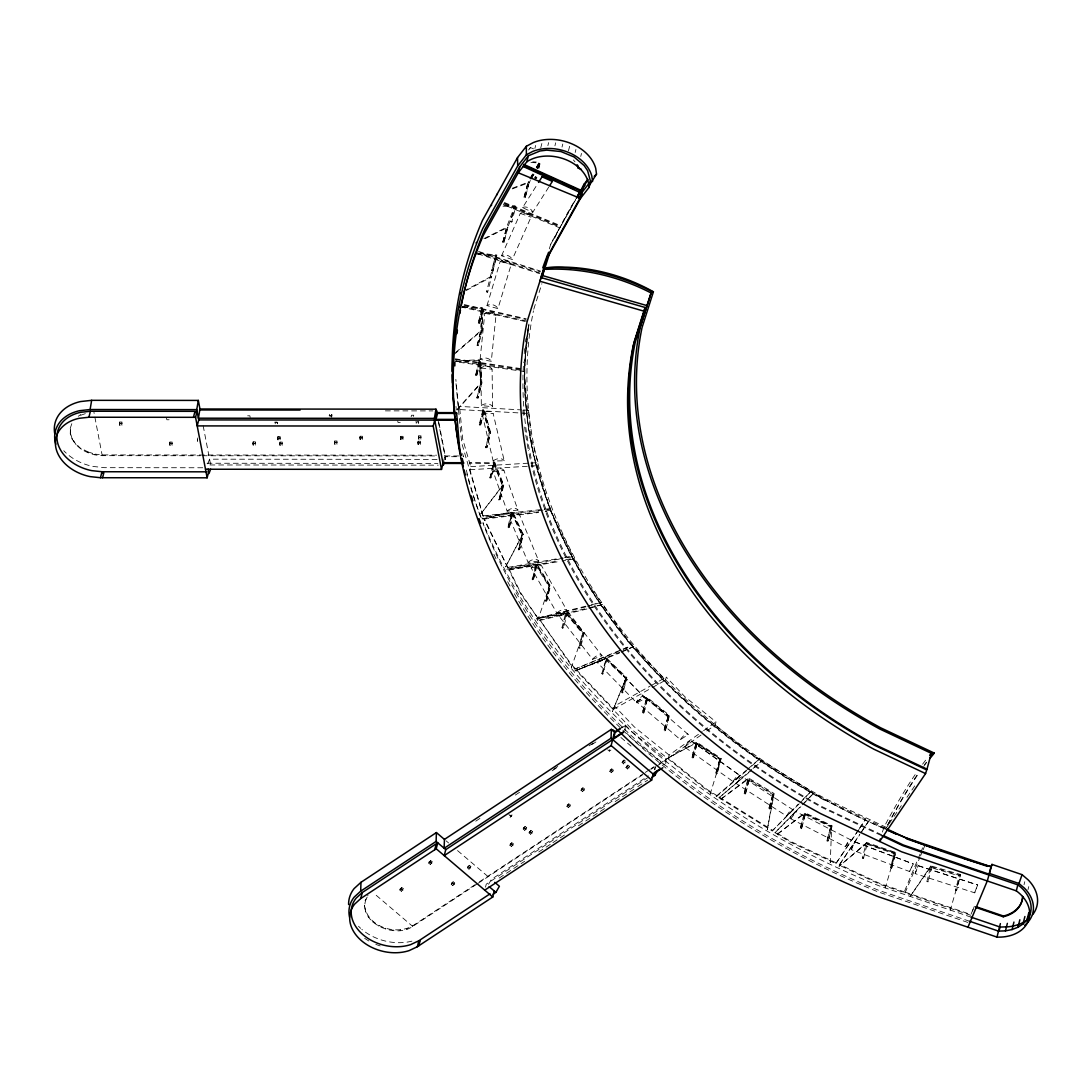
<?xml version="1.0" encoding="UTF-8"?>
<svg xmlns="http://www.w3.org/2000/svg" width="1092" height="1092" viewBox="0 0 1092 1092"><rect width="100%" height="100%" fill="white"/><g stroke="black" fill="none" stroke-linecap="round" stroke-linejoin="round"><path stroke-width="0.75" stroke-dasharray="5 3.75" d="M625.02 730.794L625.307 724.992L621.266 727.641M477.136 345.591L480.971 329.77L482.091 329.921L478.255 345.741L477.136 345.591L480.93 330.617L482.132 307.63L462.38 306.62M478.296 323.45L482.091 308.476L483.21 308.64L479.415 323.614L478.337 322.604L482.132 307.63L483.251 307.794L482.05 330.767L478.255 345.741M479.415 323.614L483.251 307.794M481.9 330.671L483.019 309.377L481.9 309.227L480.78 330.521L482.05 330.767M625.307 724.992L631.586 731.613L665.97 759.431L665.629 765.888L631.326 738.124L624.979 731.435M480.098 359.377L484.793 313.363A6.456 4.354 5.8 0 1 490.963 312.066A6.456 4.354 5.8 0 1 495.986 315.26L491.291 361.288L480.098 359.377A6.456 4.354 5.8 0 1 486.268 358.094A6.456 4.354 5.8 0 1 491.291 361.288M528.924 324.092C509.309 438.875 556.975 552.962 627.886 641.441C697.31 722.563 785.735 786.54 883.892 828.364M455.077 360.906L524.228 370.72L527.709 413.418L458.749 409.5L455.842 379.347M455.105 359.582L524.201 369.888L528.938 325.047M476.767 884.192L412.721 926.426C393.297 940.144 353.125 919.983 368.031 895.126M773.382 794.949L767.28 829.784L774.187 793.556L748.566 778.023L719.696 800.081L747.761 779.415M486.541 291.892L486.732 291.086L487.646 292.165L486.541 291.892L490.526 276.112L491.632 276.385L487.646 292.165M491.769 270.557L491.973 269.738L492.874 270.83L491.769 270.557L495.754 254.764L496.86 255.037L491.427 277.191L490.335 276.849L466.352 289.776M490.322 276.918L495.754 254.764L478.351 253.399M70.325 433.988L70.393 427.654L70.325 433.988C73.833 447.87 88.807 455.35 102.239 455.664L200.437 455.746M72.331 439.557L70.516 433.237M76.099 444.758L72.522 438.807M81.354 449.235L76.29 444.007M87.769 452.689L87.961 451.938L81.545 448.484M94.895 454.873L95.072 454.135L102.43 454.914L436.582 455.187M102.43 454.914L102.239 455.664L93.953 412.339M119.383 423.519L119.765 422.031L121.99 422.031L121.935 425.238L119.71 425.238L119.383 423.519L121.608 423.532L121.99 422.031M119.71 425.238L119.765 422.031M169.547 443.557L169.929 442.055L172.154 442.055L172.099 445.277L169.874 445.263L169.547 443.557L171.772 443.557L172.154 442.055M169.874 445.263L169.929 442.055M252.798 443.338L253.18 441.837L255.405 441.837L255.351 445.058L253.126 445.058L252.798 443.338L255.023 443.338L255.405 441.837M253.126 445.058L253.18 441.837M275.143 423.832L275.512 422.331L277.737 422.331L277.368 423.832L275.143 423.832L274.815 422.113L277.027 422.113L277.368 423.832M277.573 438.097L277.955 436.595L280.166 436.595L280.125 439.803L277.9 439.803L277.573 438.097L279.798 438.097L280.166 436.595M277.9 439.803L277.955 436.595M279.634 443.57L280.016 442.083L282.241 442.083L282.186 445.29L279.962 445.29L279.634 443.57L281.859 443.57L282.241 442.083M279.962 445.29L280.016 442.083M329.566 414.318L329.197 415.82L331.408 415.82L331.791 414.318L329.566 414.318L329.893 416.038L332.118 416.038L331.791 414.318M334.425 442.492L334.807 441.004L337.032 441.004L336.978 444.212L334.753 444.212L334.425 442.492L336.65 442.492L337.032 441.004M334.753 444.212L334.807 441.004M359.787 437.742L360.169 436.24L362.38 436.24L362.339 439.462L360.114 439.448L359.787 437.742L362.012 437.742L362.38 436.24M360.114 439.448L360.169 436.24M400.436 437.837L400.819 436.336L403.044 436.336L402.989 439.557L400.764 439.557L400.436 437.837L402.661 437.837L403.044 436.336M400.764 439.557L400.819 436.336M411.152 416.721L411.534 415.219L413.745 415.233L413.377 416.721M416.188 423.327L416.557 421.826L418.782 421.826L418.4 423.327L416.188 423.327L415.861 421.608M418.4 437.346L418.782 435.845L420.993 435.845L420.952 439.066L418.727 439.066L418.4 437.346L420.625 437.346L420.993 435.845M417.772 442.724L418.154 441.223L420.379 441.236L420.324 444.444L418.1 444.444L417.772 442.724L419.997 442.724L420.379 441.236M418.727 439.066L418.782 435.845M418.1 444.444L418.154 441.223M443.393 461.943L445.099 455.2L438.725 421.84M445.072 459.691L445.836 456.702L458.558 456.702M492.874 270.83L496.86 255.037M458.749 409.5L459.541 406.401L521.771 409.923M502.77 242.287L506.865 226.522L507.944 226.877L503.849 242.642L502.77 242.287L506.565 227.313L514.769 205.951L515.847 206.292L511.766 222.058L510.674 221.703L514.769 205.951L501.515 205.337M503.849 242.642L507.643 227.655L515.847 206.292M533.538 148.853L530.412 147.57L528.323 150.751M475.58 375.58L479.374 360.606L480.494 360.688L476.699 375.675L475.58 375.58L479.32 359.746L480.439 359.841L481.859 383.101L478.064 398.089L476.945 397.993L480.685 382.159L481.804 382.255L478.064 398.089M476.699 375.675L480.439 359.841M534.889 148.43L535.64 145.441M524.024 197.352L528.228 181.641L529.265 182.077L525.484 197.051L524.024 197.352L528.228 181.641M525.061 197.788L529.265 182.077M476.945 397.993L480.726 383.019L479.32 359.746L456.552 360.879M540.717 148.007L541.85 143.516M537.441 168.441L538.834 162.954L539.871 163.391L538.888 167.294M537.742 168.209L539.257 162.217L540.294 162.653L538.779 168.632M547.87 145.632L548.621 142.629M479.484 425.279L483.265 410.305L484.37 410.237L480.576 425.211L479.238 424.419L483.033 409.445L484.125 409.377L490.677 432.719L486.895 447.693L485.79 447.747L489.339 431.913L490.445 431.859L486.895 447.693M480.576 425.211L484.125 409.377M523.45 410.019L528.501 410.305L531.272 439.011L538.151 462.598L537.36 465.697L549.699 509.404L483.196 516.571L469.942 469.724L470.72 466.625L462.694 439.066L459.541 406.401M554.927 145.809L555.692 142.806M365.342 899.999L365.151 900.75L367.854 895.877M364.305 906.169L364.496 905.418C367.144 926.685 395.727 935.912 412.913 925.675L478.105 882.691M365.37 911.793L365.561 911.042M485.79 447.747L489.585 432.773L483.033 409.445M562.025 147.051L562.776 144.048M368.277 917.225L368.468 916.475M372.822 922.112L373.014 921.361M568.482 150.792L569.615 146.301M493.625 463.718L502.224 485.121L503.289 484.985L494.703 463.581L469.615 463.24L469.792 462.489L494.894 462.844L491.1 477.818L490.035 477.955L493.475 462.134L494.553 461.998L503.822 485.08L500.04 500.054L498.962 500.191L502.416 484.37L503.48 484.234L500.04 500.054M490.035 477.955L493.816 462.981M491.1 477.818L494.553 461.998M378.706 926.112L378.897 925.361M575.184 152.471L575.934 149.481M559.377 559.077L508.012 568.086L483.933 519.11L484.125 518.372L538.793 511.766M503.63 203.904L560.059 227.177L559.868 227.928L503.439 204.641M524.228 370.72L524.037 371.471L454.886 361.643M550.805 244.171L575.771 199.044M580.739 156.456L581.49 153.453M385.517 928.964L385.708 928.214M399.781 889.925L401.72 887.4L403.33 888.765L402.948 890.267L401.378 891.304L399.781 889.925L401.72 887.4M498.962 500.191L502.757 485.217L493.475 462.134M401.378 891.304L403.33 888.765M392.82 930.48L393.011 929.729M527.709 413.418L528.501 410.305M400.109 930.548L400.3 929.797M508.258 527.777L512.052 512.803L513.103 512.626L509.309 527.6L507.876 526.931L511.657 511.957L512.708 511.779L523.355 534.67L519.56 549.645L518.509 549.822L521.908 534.002L522.959 533.824L519.56 549.645M406.893 929.169L407.084 928.418M509.309 527.6L512.708 511.779M412.913 925.675L412.721 926.426L373.478 892.969M428.692 863.049L430.644 860.523L432.255 861.888L431.872 863.39L430.303 864.427L428.692 863.049L430.644 860.523M430.303 864.427L432.255 861.888M508.012 568.086L484.125 518.372M586.022 606.824L538.22 618.645L520.529 593.584L508.981 570.065L509.172 569.314L558.995 560.824M518.509 549.822L522.304 534.848L511.657 511.957L482.309 518.209L482.118 518.959L511.465 512.708M451.242 884.247L453.194 881.722L454.791 883.087L454.422 884.588L452.852 885.626L451.242 884.247L453.194 881.722M452.852 885.626L454.791 883.087M532.432 579.838L536.213 564.864L537.223 564.591L533.428 579.579L532.432 579.838L535.708 564.045L536.718 563.786L550.491 585.995L546.696 600.969L545.7 601.228L548.976 585.448L549.986 585.175L546.696 600.969M533.428 579.579L536.718 563.786M545.413 510.96L550.382 510.36L545.236 511.711M467.417 867.799L469.369 865.26L470.966 866.625L470.597 868.126L469.014 869.164L467.417 867.799L469.369 865.26M469.014 869.164L470.966 866.625M537.851 619.655L537.673 620.406L549.481 586.254L535.708 564.045L506.879 569.191L506.688 569.928L535.517 564.796M538.22 618.645L520.72 592.833L509.172 569.314M618.277 651.624L574.897 669.082L570.666 664.618L539.748 619.792L602.525 604.49L628.077 640.704L632.404 645.276L619.819 651.009M545.7 601.228L549.481 586.254L550.491 585.995M485.503 887.168L486.254 884.165L647.501 777.832M550.382 510.36L572.822 556.005L572.631 556.756L561.029 558.79M565.629 559.705L573.942 558.285L573.75 559.036L562.121 561.015M510.073 817.444L512.025 814.919L510.073 817.444L508.462 816.079M566.448 613.281L567.362 612.899L563.568 627.873L562.653 628.255L562.011 627.49L565.806 612.516L566.721 612.134L584.206 633.087L580.412 648.061L579.497 648.443L578.856 647.679L582.65 632.691L583.565 632.309L579.497 648.443M562.653 628.255L566.721 612.134M509.882 845.181L511.834 842.642L513.445 844.007L513.063 845.508L511.493 846.546L509.882 845.181L511.834 842.642M511.493 846.546L513.445 844.007M523.191 828.951L525.143 826.426L526.753 827.791L526.371 829.292L524.802 830.329L523.191 828.951L525.143 826.426M524.802 830.329L526.753 827.791M529.047 832.855L530.985 830.316L532.596 831.681L532.213 833.182L530.644 834.22L529.047 832.855L530.985 830.316M571.525 666.816L571.334 667.567L583.292 633.469L584.206 633.087M530.644 834.22L532.596 831.681M574.897 669.082L621.566 649.631M746.355 770.856L716.734 796.355L706.756 790.144L633.21 730.644L576.207 670.474L619.751 652.238M573.942 558.285L583.169 577.067L601.05 602.402L587.673 606.415M602.525 604.49L589.12 608.462M566.898 806.306L568.836 803.767L570.447 805.132L570.065 806.633L568.495 807.671L566.898 806.306L568.836 803.767M606.347 659.309L607.193 658.831L602.566 674.283L601.815 673.559L606.442 658.121L626.863 677.641L623.068 692.628L621.485 692.383L626.112 676.931L621.485 692.383M568.495 807.671L570.447 805.132M602.566 674.283L606.442 658.121M580.999 790.239L582.951 787.701L584.561 789.079L584.179 790.567L582.609 791.604L580.999 790.239L582.951 787.701M582.609 791.604L584.561 789.079M576.399 669.724L613.731 709.131L614.523 706.033L650.013 686.185M652.183 687.632L665.492 680.193L633.674 646.614L621.102 652.361M622.235 693.092L626.863 677.641M607.712 749.754L609.322 751.119L609.705 749.617M609.8 771.334L611.752 768.809L613.363 770.174L612.981 771.675L611.411 772.713L609.8 771.334L611.752 768.809M611.411 772.713L613.363 770.174M622.099 762.516L624.051 759.977L625.648 761.356L625.279 762.844L623.709 763.881L622.099 762.516L624.051 759.977M623.709 763.881L624.078 762.38L622.481 761.015M625.962 767.58L627.914 765.042L629.524 766.407L629.142 767.908L627.572 768.945L625.962 767.58L627.914 765.042M627.572 768.945L629.524 766.407M643.215 713.376L647.774 697.856L643.98 712.844L642.396 712.707L646.942 697.201L669.464 715.397L665.67 730.371L664.086 730.234L668.632 714.728L664.086 730.234M642.396 712.707L646.942 697.201M665.492 680.193L666.284 677.095L684.889 696.737L715.997 721.908L715.219 725.006L704.19 732.8M654.299 769.614L655.063 766.611M654.9 769.846L655.65 766.843M664.919 730.903L669.464 715.397M716.734 796.355L716.925 795.604L706.947 789.393L668.359 758.162L669.137 755.063L702.211 731.654M692.901 758.148L697.365 742.56L693.57 757.548L692 757.548L696.45 741.959L721.116 758.435L717.321 773.409L715.751 773.423L720.201 757.834L715.751 773.423M692 757.548L696.45 741.959M710.482 792.969L710.291 793.72L721.116 758.435M716.652 774.023L720.447 759.049L695.795 742.574L665.629 759.349L695.604 743.311M799.207 803.78L772.221 830.93L719.041 797.788L751.746 769.519M745.099 794.212L749.508 778.596L745.713 793.57L744.157 793.652L747.952 778.664L773.573 794.198L769.778 809.186L768.85 808.612L773.245 792.997L768.85 808.612M744.157 793.652L748.566 778.023M715.219 725.006L749.972 753.125L759.431 759.008L747.638 769.737M800.368 802.593L811.124 791.222L762.148 760.714L750.259 771.375M769.778 809.186L774.187 793.556M772.221 830.93L798.225 804.203M859.076 829.319L835.899 863.595L789.625 841.768L775.033 832.677L801.023 805.964M801.323 828.773L805.609 813.09L801.815 828.064L800.313 828.282L804.586 812.598L832.159 825.757L828.364 840.731L826.862 840.963L831.149 825.279L826.862 840.963M800.313 828.282L804.586 812.598M860.005 827.941L865.751 818.973L824.201 799.371L813.936 792.969L802.006 805.527M827.872 841.441L832.159 825.757M830.452 861.82L830.261 862.571L831.667 826.467L804.108 813.308L776.098 835.162L803.917 814.059M835.899 863.595L858.339 829.934M920.092 854.012L903.985 892.56L879.961 884.37L839.188 865.137L859.786 834.233M885.585 828.323L869.055 820.529L860.523 833.619M862.339 858.135L863.745 857.725L862.339 858.135L866.461 842.382L895.713 852.483L891.591 868.222L890.512 867.853L894.307 852.879M863.417 858.503L867.539 842.751L867.021 844.28L894.116 853.63L894.635 852.101L890.512 867.853M882.336 832.063L884.356 826.467A146.669 25.539 -64.8 0 1 916.993 771.962M885.421 887.182L885.23 887.919L895.713 852.483M891.591 868.222L895.385 853.248L866.133 843.161L838.984 866.311L865.942 843.898M903.985 892.56L904.176 891.809L880.152 883.619L839.379 864.4M970.72 915.273L905.063 892.915L905.254 892.164L970.911 914.523L974.405 906.142L971.361 913.731M926.849 881.654L930.889 865.874L960.66 874.596L956.606 890.376L955.514 890.048L959.568 874.283L959.117 875.825L931.531 867.744L931.981 866.202L927.941 881.967L926.849 881.654L928.2 881.176L927.941 881.967M950.436 909.322L950.245 910.073L960.66 874.596M1024.023 884.711L1024.774 881.722M1027.995 889.625L1028.76 886.622M486.991 305.596L500.191 261.466A6.456 4.382 16.6 0 1 506.238 260.742A6.456 4.382 16.6 0 1 511.165 264.51L497.966 308.64L486.991 305.596A6.456 4.382 16.6 0 1 493.052 304.873A6.456 4.382 16.6 0 1 497.966 308.64M915.137 873.614L918.14 865.574L977.668 884.97L974.665 892.819L915.137 873.614L918.14 865.574M974.665 892.819L977.654 884.779M549.317 248.867L550.996 243.42L560.059 227.177M533.77 309.241L541.878 283.702M930.439 867.417L910.168 896.423L930.889 865.874M955.514 890.048L956.865 889.571L956.606 890.376M70.202 428.405L71.976 423.218M851.241 849.617L854.886 841.796L913.267 863.936L909.568 871.539L851.241 849.617L854.886 841.796M909.568 871.539L913.212 863.731M437.073 459.377L209.568 459.186L207.344 464.96L438.247 465.151M510.674 221.703L512.066 221.28L511.766 222.058M625.825 678.869L612.394 711.588L626.016 678.118L605.61 658.585L574.924 670.87L605.418 659.336M920.733 852.47L924.146 844.02M905.063 892.915L919.887 857.466M920.529 855.923L922.453 851.296M923.109 849.753L925.033 845.126M866.133 843.161L866.461 842.382M501.556 255.774L520.297 213.39A6.456 4.341 23.9 0 1 526.207 213.022A6.456 4.341 23.9 0 1 530.999 217.158L512.257 259.541L501.556 255.774A6.456 4.341 23.9 0 1 507.48 255.405A6.456 4.341 23.9 0 1 512.257 259.541M522.112 535.599L505.637 566.912L522.304 534.848L523.355 534.67M561.479 225.048L575.58 199.795M529.866 178.76L533.128 173.014M536.39 167.267L539.257 162.217L532.76 161.821M532.937 173.764L528.037 182.391L529.088 182.828L530.712 179.948M536.199 168.018L538.643 163.704L539.68 164.141L537.237 168.455M530.903 179.197L533.346 174.884M537.428 167.704L540.294 162.653M531.531 178.515L533.974 174.201M488.561 884.315L491.359 879.415L648.375 775.88M548.785 187.019L532.8 212.285L522.549 207.671L537.646 183.811M859.268 828.569L865.751 818.973M860.714 832.868L869.055 820.529M839.188 865.137L859.595 834.984M885.407 829.21L888.219 825.047M889.161 823.655L901.364 805.623M906.988 797.297L916.379 783.428M790.785 818.768L796.027 811.847A6.456 1.31 -62.9 0 0 793.98 813.062A6.456 1.31 -62.9 0 0 790.785 818.768L845.399 846.723L850.641 839.816L795.904 811.602M528.514 150.013L530.412 147.57M502.566 485.967L480.808 513.868L502.757 485.217L503.822 485.08M457.193 409.377L480.726 383.019M457.016 410.114L480.548 383.77M749.317 779.347L748.702 779.988L772.44 794.375L773.054 793.734M802.907 799.481L811.124 791.222M802.197 804.777L813.936 792.969M775.033 832.677L800.846 806.701M736.144 783.442L742.628 777.231A6.456 1.829 -57.1 0 0 739.953 778.091A6.456 1.829 -57.1 0 0 736.144 783.442L786.595 816.065L793.079 809.854L742.437 776.944M455.664 352.525L480.93 330.617M454.204 354.368L480.739 331.354M716.925 795.604L746.546 770.106M747.829 769L759.431 759.008M753.043 768.427L762.148 760.714M719.041 797.788L748.962 772.467M684.684 747.092L691.659 741.236L740.048 775.689L733.073 781.558L684.684 747.092A6.456 2.047 -54.5 0 1 688.738 741.918A6.456 2.047 -54.5 0 1 691.659 741.236M703.589 730.684L715.997 721.908M668.359 758.162L702.811 733.783M78.269 416.27L80.808 414.55M553.617 769.218L559.281 765.478M589.038 745.85L594.717 742.11M475.743 821.184L481.395 817.458M515.342 795.072L521.007 791.345M552.129 770.816L559.2 766.161M591.727 744.703L598.798 740.035M621.471 728.132L625.279 725.634M609.322 751.119L610.892 750.081M479.524 881.749L643.911 773.341M645.331 772.413L649.576 769.601M650.996 768.672L653.835 766.802M478.187 883.251L642.328 775.006M650.818 769.41L653.644 767.553M659.145 763.922L665.97 759.431M656.934 765.997L665.929 760.073M499.18 878.077L524.638 861.288M538.779 851.965L551.515 843.57M552.934 842.628L567.076 833.305M578.391 825.839L606.674 807.193M615.165 801.596L636.377 787.605M637.796 786.663L647.692 780.138M636.513 701.869L644.417 696.737A6.456 2.457 -49.3 0 0 641.031 697.051A6.456 2.457 -49.3 0 0 636.513 701.869L680.398 739.666L688.301 734.52L644.13 696.382M601.815 673.559L603.398 673.805M651.487 685.366L666.284 677.095M613.731 709.131L650.709 688.465M466.175 290.527L490.131 277.668M597.256 662.489L605.896 658.039L645.386 698.389L636.759 702.838L597.256 662.489A6.456 2.798 -44.4 0 1 602.142 658.026A6.456 2.798 -44.4 0 1 605.896 658.039M483.92 238.616L506.565 227.313L507.753 227.627M485.244 238.616L506.374 228.064M562.011 627.49L563.568 627.873M578.856 647.679L580.412 648.061M621.293 651.61L633.674 646.614M576.207 670.474L619.56 652.989M623.109 649.003L632.404 645.276M512.558 188.138L527.805 182.378L528.856 182.814M512.38 188.889L527.627 183.128M559.186 616.27L568.645 612.748L602.047 655.773L592.601 659.309L559.186 616.27A6.456 3.18 -37.8 0 1 564.482 612.257A6.456 3.18 -37.8 0 1 568.645 612.748M80.617 415.301L86.896 413.117M531.927 579.033L532.923 578.76M545.195 600.423L546.191 600.15M538.411 617.895L589.516 605.255M591.154 604.845L601.05 602.402M539.557 620.529L587.469 608.858M531.162 567.854L541.373 565.465L567.13 610.797L556.92 613.185L531.162 567.854A6.456 3.576 -29.6 0 1 536.841 564.414A6.456 3.576 -29.6 0 1 541.373 565.465M565.615 613.267L536.486 619L536.677 618.249L565.806 612.516L583.292 633.469M508.19 567.349L562.871 557.753M564.537 557.452L572.822 556.005M508.981 570.065L560.455 561.302M507.876 526.931L508.927 526.753M518.113 548.976L519.178 548.812M508.749 515.956L519.423 514.496L538.752 561.015L528.091 562.462L508.749 515.956A6.456 3.836 -22.6 0 1 514.66 512.981A6.456 3.836 -22.6 0 1 519.423 514.496M489.694 477.108L490.758 476.972M498.621 499.344L499.699 499.208M483.933 519.11L538.602 512.517M483.387 515.833L549.89 508.654M493.12 471.498L503.931 470.434L517.936 510.073L507.125 511.124L493.12 471.498A6.456 3.931 -19.5 0 1 499.099 468.727A6.456 3.931 -19.5 0 1 503.931 470.434M470.72 466.625L529.716 463.104M531.408 463.008L538.151 462.598M469.942 469.724L537.36 465.697M479.238 424.419L480.33 424.365M489.585 432.773L490.677 432.719M485.558 446.901L486.65 446.833M456.36 361.629L479.129 360.497M482.145 413.868L493.188 413.595L504.217 460.769L493.161 461.042L482.145 413.868A6.456 4.095 -13.1 0 1 488.233 411.479A6.456 4.095 -13.1 0 1 493.188 413.595M385.367 410.865L432.896 410.906M247.652 415.793L249.863 415.793L250.205 417.513M169.069 419.765L166.858 419.765L166.516 418.045M400.245 422.508L398.034 422.508L397.706 420.802M120.093 423.737L122.318 423.751M419.11 437.564L421.321 437.564M360.497 437.96L362.708 437.96M401.146 438.056L403.371 438.056M278.283 438.315L280.494 438.315M335.135 442.71L337.36 442.71M418.482 442.942L420.707 442.942M253.508 443.557L255.733 443.557M170.256 443.775L172.481 443.775M280.344 443.789L282.569 443.789M202.129 455.746L436.418 455.937M444.908 455.951L461.629 455.965M207.016 463.24L437.919 463.431M202.743 467.758L104.545 467.676L92.956 466.434A44.676 32.828 14.2 0 1 63.759 450.709M502.975 206.17L514.578 206.702M462.189 307.371L481.941 308.381M530.944 162.462L539.066 162.967M475.006 253.89L496.669 255.856M475.525 374.733L476.658 374.815M481.859 383.101L480.494 382.91L479.183 361.356L480.303 361.438L481.613 383.005M476.89 397.147L478.009 397.229M480.862 368.031L492.096 369.205L492.574 406.743L481.34 405.555L480.862 368.031A6.456 4.3 -0.7 0 1 487.046 366.38A6.456 4.3 -0.7 0 1 492.096 369.205M478.337 322.604L479.47 322.768M477.177 344.744L478.296 344.908M455.296 358.831L524.378 369.137M484.793 313.363L495.986 315.26M462.366 306.483L529.292 321.649M460.537 306.852L525.839 321.662M464.237 304.559L526.235 318.796M464.045 305.31L526.057 319.533M495.372 256.333L496.478 256.606M500.191 261.466L511.165 264.51M930.63 866.666L960.4 875.388M87.961 451.938L95.072 454.135M478.46 251.378L540.472 271.075M479.852 252.634L540.281 271.826M476.33 252.552L539.885 272.918M477.736 253.808L539.694 273.669M918.154 865.779L977.668 884.97M514.468 206.729L515.547 207.084M514.277 207.48L515.356 207.835M503.071 241.509L504.149 241.851M971.129 917.171L879.156 885.858A676.685 497.31 14.2 0 1 483.019 522.454M969.464 921.225L878.869 890.376A672.153 493.966 14.2 0 1 482.951 523.15M967.908 922.453L878.064 891.864A674.419 495.645 14.2 0 1 513.417 592.123M867.348 843.502L894.444 852.852M890.854 867.089L891.918 867.457M520.297 213.39L530.999 217.158M854.927 842.014L913.267 863.936M504.408 202.498L560.838 225.785M504.217 203.249L560.646 226.535M524.447 196.615L525.484 197.051M886.376 827.422L825.525 798.73A600.682 441.441 14.2 0 1 533.442 310.865M881.654 834.752L822.672 806.947A602.961 443.12 14.2 0 1 523.587 362.012M881.176 835.462L822.126 807.616A604.094 443.953 14.2 0 1 528.392 450.341M836.076 862.844L789.816 841.017L775.224 831.927M800.805 827.572L801.815 828.064M827.354 840.253L828.364 840.731M744.771 793.01L745.713 793.57M769.464 807.971L770.406 808.544M719.232 797.037L772.413 830.179M692.669 756.933L693.57 757.548M716.42 772.808L717.321 773.409M691.427 740.922L739.816 775.388M646.177 697.733L668.7 715.929M643.147 712.175L643.98 712.844M664.851 729.702L665.67 730.371M669.137 755.063L634.193 726.794L614.523 706.033M620.884 737.482L631.012 746.109M623.668 761.479L625.279 762.844M627.531 766.543L629.142 767.908M626.344 766.079L627.941 767.444M611.37 770.297L612.981 771.675M610.182 769.846L611.779 771.211M582.568 789.202L584.179 790.567M581.381 788.738L582.978 790.117M568.468 805.268L570.065 806.633M567.267 804.804L568.877 806.169M530.616 831.817L532.213 833.182M529.415 831.353L531.026 832.718M510.032 815.042L511.643 816.407M524.761 827.913L526.371 829.292M508.845 814.577L510.442 815.956M523.573 827.463L525.184 828.828M511.465 844.143L513.063 845.508M510.264 843.679L511.875 845.044M446.041 840.772L448.594 842.956M457.521 850.572L488.151 876.685M468.987 866.761L470.597 868.126M467.799 866.297L469.396 867.662M430.262 862.011L431.872 863.39M429.074 861.561L430.685 862.926M452.811 883.21L454.422 884.588M451.624 882.759L453.221 884.124M401.351 888.888L402.948 890.267M400.15 888.438L401.76 889.803M622.317 691.905L623.068 692.628M605.569 657.643L645.072 697.993M575.088 668.331L570.857 663.868L539.748 619.792M483.196 516.571L461.711 442.915L455.842 381.941M438.22 420.952L445.563 459.377M418.072 421.608L418.4 423.327M420.625 437.346L420.952 439.066M419.997 442.724L420.324 444.444M402.661 437.837L402.989 439.557M362.012 437.742L362.339 439.462M331.408 415.82L331.736 417.54M336.65 442.492L336.978 444.212M281.859 443.57L282.186 445.29M279.798 438.097L280.125 439.803M255.023 443.338L255.351 445.058M203.167 425.73L208.913 455.76M209.568 459.186L211.206 467.772M171.772 443.557L172.099 445.277M121.608 423.532L121.935 425.238M463.308 455.965L463.336 456.715M887.796 824.706A131.982 22.987 -64.8 0 1 919.041 772.208M924.569 764.564A131.982 22.987 -64.8 0 1 926.398 762.175M922.603 764.168A146.669 25.539 -64.8 0 1 927.067 758.394M887.769 824.815A146.669 25.539 -64.8 0 1 919.027 772.918M923.723 766.352A146.669 25.539 -64.8 0 1 926.439 762.721M824.378 800.204A602.961 443.12 14.2 0 1 528.542 325.266M528.078 448.675A604.094 443.953 14.2 0 1 525.552 433.66M525.32 431.995A604.094 443.953 14.2 0 1 524.228 423.641M523.341 415.288A604.094 443.953 14.2 0 1 522.781 408.613M524.215 353.631A602.961 443.12 14.2 0 1 524.692 348.621M525.443 341.946A602.961 443.12 14.2 0 1 525.88 338.629M522.549 207.671A6.456 4.259 32.3 0 1 528.241 207.726A6.456 4.259 32.3 0 1 532.8 212.285M481.34 405.555A6.456 4.3 -0.7 0 1 487.523 403.903A6.456 4.3 -0.7 0 1 492.574 406.743M507.125 511.124A6.456 3.931 -19.5 0 1 513.103 508.353A6.456 3.931 -19.5 0 1 517.936 510.073M786.595 816.065A6.456 1.829 -57.1 0 1 790.403 810.714A6.456 1.829 -57.1 0 1 793.079 809.854M845.399 846.723A6.456 1.31 -62.9 0 1 848.58 841.031A6.456 1.31 -62.9 0 1 850.641 839.816M528.091 562.462A6.456 3.836 -22.6 0 1 533.988 559.5A6.456 3.836 -22.6 0 1 538.752 561.015M556.92 613.185A6.456 3.576 -29.6 0 1 562.598 609.745A6.456 3.576 -29.6 0 1 567.13 610.797M592.601 659.309A6.456 3.18 -37.8 0 1 597.897 655.296A6.456 3.18 -37.8 0 1 602.047 655.773M636.759 702.838A6.456 2.798 -44.4 0 1 641.646 698.361A6.456 2.798 -44.4 0 1 645.386 698.389M680.398 739.666A6.456 2.457 -49.3 0 1 684.916 734.848A6.456 2.457 -49.3 0 1 688.301 734.52M733.073 781.558A6.456 2.047 -54.5 0 1 737.127 776.385A6.456 2.047 -54.5 0 1 740.048 775.689M493.161 461.042A6.456 4.095 -13.1 0 1 499.249 458.654A6.456 4.095 -13.1 0 1 504.217 460.769M885.025 829.019A603.016 443.161 14.2 0 1 528.719 324.515M554.572 238.411A603.016 443.161 14.2 0 1 575.47 199.659M480.548 516.734A672.153 493.966 14.2 0 1 465.506 466.598M463.336 456.865A672.153 493.966 14.2 0 1 462.667 453.63M456.265 409.773A672.153 493.966 14.2 0 1 455.978 406.401M481.176 517.758A676.685 497.31 14.2 0 1 466.734 473.914M510.046 586.117A674.419 495.645 14.2 0 1 507.589 581.599M496 558.817A674.419 495.645 14.2 0 1 492.437 551.173M573.409 159.978A26.809 19.697 14.2 0 1 575.006 161.903M411.902 941.154A44.676 32.828 14.2 0 1 361.834 929.36M360.701 928.35A44.676 32.828 14.2 0 1 358.531 926.248M380.234 945.918A42.397 31.163 14.2 0 1 375.798 944.348M368.85 940.976A42.397 31.163 14.2 0 1 363.8 937.646M197.434 437.974L197.379 441.195L197.434 437.974M805.418 813.827L804.927 814.536L830.466 826.726L830.957 826.016L805.418 813.827M697.174 743.311L696.505 743.925L719.355 759.186L720.01 758.585L697.174 743.311M647.583 698.607L646.819 699.153L667.69 716.011L668.44 715.478L647.583 698.607M607.002 659.582L606.169 660.059L625.088 678.146L625.921 677.682L607.002 659.582M567.171 613.649L566.257 614.032L582.459 633.442L583.374 633.06L567.171 613.649M537.032 565.342L536.022 565.615L548.785 586.186L549.795 585.926L537.032 565.342M512.912 513.377L511.861 513.554L521.717 534.752L522.768 534.575L512.912 513.377M484.179 410.988L483.073 411.042L489.148 432.664L490.253 432.609L484.179 410.988"/><path stroke-width="1.5" d="M349.563 917.28A42.397 31.163 14.2 0 1 354.177 897.119L360.688 891.168L360.974 882.309L436.404 832.568L444.43 839.407L444.144 848.266L611.056 738.206L611.343 729.347L444.43 839.407M619.928 728.528L614.55 732.077L611.138 745.563L444.239 855.623L445.754 849.631L436.118 841.427L436.404 832.568M55.801 444.226A42.397 31.163 14.2 0 1 79.566 410.688L90.09 409.527L91.66 400.327L198.321 400.409L199.959 408.995L198.403 418.195L434.398 418.4L443.352 465.151L444.458 462.271M199.959 408.995L435.967 409.186L436.623 412.626L433.21 426.098L197.215 425.907L198.73 419.915L196.751 409.623L198.321 400.409M434.398 418.4L435.967 409.186M88.902 417.24L90.418 411.247L197.092 411.329L195.564 417.321L207.139 477.818L100.478 477.723L90.104 476.617A40.131 29.484 14.2 0 1 55.815 447.447A40.131 29.484 14.2 0 1 78.952 418.332L88.902 417.24L195.564 417.321M100.478 477.723L101.993 471.744L206.961 471.826M102.593 477.736L103.795 472.945L101.692 472.945M193.461 417.321L194.663 412.544L196.778 412.544M207.139 477.818L208.654 471.826M460.182 293.734L460.36 292.984M458.899 307.207L459.09 306.456M476.18 243.134L476.371 242.383M436.295 410.906L436.486 410.155L437.128 413.499M491.373 205.624L491.564 204.886M453.112 361.793L453.303 361.043M497.133 194.663L497.324 193.912M205.501 469.232L441.496 469.423L443.011 463.431L463.622 463.458L462.203 458.558M1016.311 890.854L901.514 851.76L820.611 813.608A604.094 443.953 14.2 0 1 527.19 321.335L547.392 257.644L580.453 198.444L589.011 187.455L590.526 181.463L587.605 170.666L584.179 165.575L574.037 156.961L560.878 151.542L546.723 150.123L539.953 151.01L528.337 155.801L519.778 166.789L518.263 172.782L483.333 235.326A672.153 493.966 14.2 0 0 877.354 896.368L996.982 937.1A36.664 26.945 14.2 0 0 1028.159 921.293A36.664 26.945 14.2 0 0 1016.311 890.854L1017.826 884.861L903.029 845.768L881.667 835.694M587.851 179.334L584.056 184.207L580.453 198.444L518.263 172.782L526.822 161.793L528.337 155.801M360.769 898.525L362.298 892.533L437.728 842.792L436.213 848.784L360.769 898.525L354.627 904.149A40.131 29.484 14.2 0 0 361.561 940.772A40.131 29.484 14.2 0 0 409.118 950.613L417.335 946.75L492.765 897.01L494.28 891.017M547.911 254.805L539.898 281.245L644.13 311.206L633.223 345.563A495.29 364.005 14.2 0 0 873.805 749.167L925.566 773.586L879.661 841.454L880.288 838.956M541.932 277.818L544.212 268.837L546.423 269.328A146.669 99.372 17.6 0 1 651.078 292.984L635.285 342.069A494.157 363.158 14.2 0 0 875.306 744.758L926.999 769.123L925.566 773.586M581.394 169.424L578.241 168.127L578.432 167.376A26.809 19.697 14.2 0 0 577.627 165.247M584.056 184.207L580.534 190.923L523.573 165.138M434.712 849.767L435.926 844.99L437.414 843.993M417.335 946.75L418.85 940.758L490.021 893.829M418.837 945.768L420.038 940.976L418.55 941.959M644.13 311.206L645.072 307.466L634.179 341.823A495.29 364.005 14.2 0 0 874.747 745.427L926.507 769.833M612.94 730.712L613.131 729.961L615.683 732.145M484.739 890.157L651.651 780.097L653.166 774.105L662.858 767.717M996.982 937.1L1000.395 923.627M975.838 907.438L1003.248 916.775L1003.439 916.024A33.62 24.707 14.2 0 0 1022.74 896.846M969.464 921.225L998.497 931.107L1005.473 930.862L1007.37 923.368M1005.473 930.862L1012.052 929.551L1013.949 922.058M1012.052 929.551L1017.976 927.231L1019.873 919.751M1017.976 927.231L1022.999 923.996L1024.897 916.516M1022.999 923.996L1026.958 919.969L1028.855 912.489M1026.958 919.969L1030.425 912.311M1029.674 915.314C1034.301 903.848 1027.217 891.468 1017.826 884.861M926.999 769.123L931.299 753.316A146.669 25.539 -64.8 0 0 929.633 755.254M967.949 927.217L987.277 880.971L991.973 864.4L1022.071 874.651L1028.227 879.947A41.209 30.289 14.2 0 1 1032.8 914.523M998.825 931.394L1000.163 927.067L1008.667 926.767A41.209 30.289 14.2 0 0 1028.364 919.054M542.506 275.566L549.972 252.034L582.186 194.362M546.423 269.328L546.942 267.731A131.982 89.421 17.6 0 1 653.398 291.796L642.055 327.532A491.154 360.961 14.2 0 0 880.616 727.763L934.138 753.002L933.319 754.272A146.669 25.539 -64.8 0 0 929.961 758.271M653.398 291.796L651.583 291.387L640.212 327.218A493.011 362.326 14.2 0 0 879.688 728.978L933.319 754.272M1024.733 925.265A38.93 28.61 14.2 0 0 1024.61 888.328L1019 883.496L1022.071 874.651M210.647 469.219L208.981 473.546L208.135 469.082M990.69 867.485L991.973 864.4M589.393 185.312L596.532 174.106L595.713 168.359A40.868 30.044 14.2 0 0 533.278 142.588L526.33 146.287L517.526 157.589L482.473 220.352A676.685 497.31 14.2 0 0 452.143 371.389M592.574 181.531L591.782 175.948A38.766 28.488 14.2 0 0 532.555 151.501L526.385 154.791L517.704 165.929L482.719 228.583A674.419 495.645 14.2 0 0 460.797 455.268M519.778 166.789L484.848 229.334A672.153 493.966 14.2 0 0 461.384 305.159M576.603 197.556L579.92 191.619L579.729 192.369L522.904 166.339M577.245 196.819L587.673 180.084M578.664 198.375L581.968 192.451L590.526 181.463M493.038 894.252L495.891 892.382L499.385 886.267L494.799 882.35M651.938 777.34L654.777 775.47L657.575 770.583M538.533 182.405L542.082 176.795A6.456 4.259 32.3 0 1 542.82 176.413M549.672 185.613L552.347 181.409A6.456 4.259 32.3 0 0 551.924 180.508M594.198 176.358L596.532 174.106M360.974 882.309L354.108 888.588A44.676 32.828 14.2 0 0 348.607 904.586M362.298 892.533L356.142 898.156A40.131 29.484 14.2 0 0 363.076 934.779A40.131 29.484 14.2 0 0 410.633 944.621L418.85 940.758M360.688 891.168L436.118 841.427M620.215 728.978L615.151 732.309L613.636 738.301L623.587 731.736M445.754 849.631L623.614 732.336M654.135 772.836L659.268 769.464M91.66 400.327L80.549 401.556A44.676 32.828 14.2 0 0 54.791 433.974M90.418 411.247L80.467 412.339A40.131 29.484 14.2 0 0 57.33 441.455A40.131 29.484 14.2 0 0 91.619 470.625L101.993 471.744M90.09 409.527L196.751 409.623M199.522 409.964L300.109 410.046M436.623 412.626L456.579 412.639L459.814 450.409L461.247 455.296M456.62 413.39L437.551 413.377L436.036 419.369L456.865 419.383M198.73 419.915L456.906 420.133M444.321 462.694L463.595 462.708M541.427 275.252L646.901 305.583M540.854 277.505L646.164 307.78M925.224 844.375L990.881 866.734M906.51 838.82L923.968 844.758L924.146 844.02L905.118 837.537L887.086 829.033M925.033 845.126L942.655 851.132M963.472 858.216L987.482 866.393M989.434 873.436L1019 883.496M976.03 906.688L1003.439 916.024M971.129 917.171L1000.163 927.067M542.082 176.795L552.347 181.409M523.764 164.401L580.726 190.172M524.624 166.298L533.838 170.516M536.909 171.922L547.665 176.849M550.737 178.255L555.35 180.357M563.022 183.879L573.778 188.807M886.895 829.784L895.918 834.029M883.633 835.68L903.439 845.031L989.12 874.201L991.017 866.72A603.016 443.161 14.2 0 1 886.581 829.702M611.343 729.347L614.55 732.077M611.056 738.206L654.777 775.47M611.138 745.563L651.651 780.097M489.148 886.636L495.891 892.382M436.213 848.784L492.765 897.01M433.21 426.098L441.496 469.423M517.526 157.589L517.704 165.929M526.33 146.287L526.385 154.791M546.942 267.731A146.669 99.372 17.6 0 1 651.583 291.387M930.821 756.742A131.982 22.987 -64.8 0 1 934.138 753.002M542.751 267.909A603.016 443.161 14.2 0 1 548.621 252.252M576.371 198.212A603.016 443.161 14.2 0 1 584.889 185.381M454.818 412.913A676.685 497.31 14.2 0 1 454.449 409.582M454.095 406.238A676.685 497.31 14.2 0 1 453.344 397.911M453.098 394.581A676.685 497.31 14.2 0 1 452.593 386.281M452.443 382.964A676.685 497.31 14.2 0 1 452.197 374.692M1022.603 896.423A33.62 24.707 14.2 0 1 1003.248 916.775M576.931 164.947A26.809 19.697 14.2 0 1 578.241 168.127M526.822 161.793A36.664 26.945 14.2 0 1 566.202 159.787A36.664 26.945 14.2 0 1 589.011 187.455M480.808 523.396A674.419 495.645 14.2 0 1 478.992 518.577M472.836 500.791A674.419 495.645 14.2 0 1 471.294 495.918M465.301 474.788A674.419 495.645 14.2 0 1 464.086 469.901M463.308 466.653A674.419 495.645 14.2 0 1 461.479 458.517M454.818 365.916A672.153 493.966 14.2 0 1 454.927 362.503M457.029 333.62A672.153 493.966 14.2 0 1 457.425 330.248M459.868 313.472A672.153 493.966 14.2 0 1 460.455 310.128M535.462 177.191L535.039 177.928L536.09 178.365L536.5 177.627L535.462 177.191"/></g></svg>
